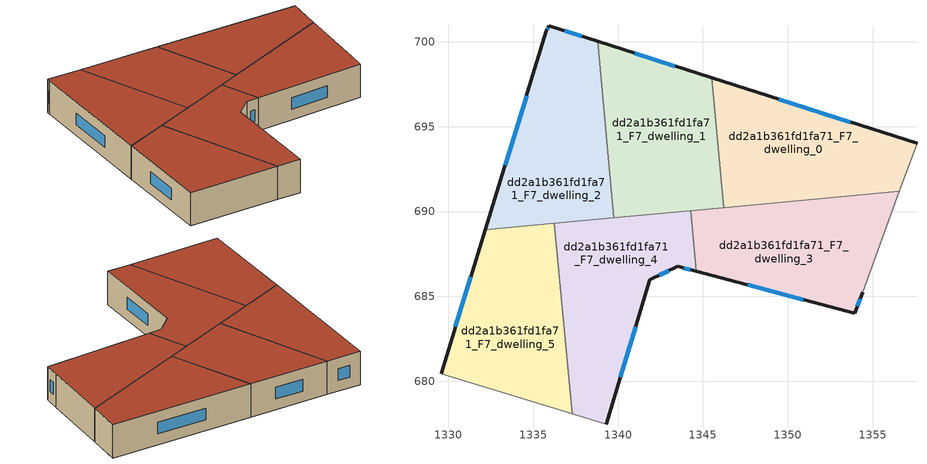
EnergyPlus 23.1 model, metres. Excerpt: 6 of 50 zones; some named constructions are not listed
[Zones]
dd2a1b361fd1fa71_F7_dwelling_0
 floor to dd2a1b361fd1fa71_F6_dwelling_0 (EU_floor_Construction): 1357.61,694.02 1356.57,691.2 1346.23,690.24 1345.52,697.88 z21
 wall outside (EU_wall_Construction): 1357.61,694.02 1345.52,697.88 z21:24
 wall to dd2a1b361fd1fa71_F7_dwelling_1 (EU_wall_Construction): 1345.52,697.88 1346.23,690.24 z21:24
 wall adiabatic (EU_wall_Construction): 1356.57,691.2 1357.61,694.02 z21:24
 wall to dd2a1b361fd1fa71_F7_dwelling_3 (EU_wall_Construction): 1346.23,690.24 1356.57,691.2 z21:24
 window (EU_Window_Construction): 1353.68,695.27 1349.45,696.62 z21.98:23.02
 roof outside (EU_roof_Construction): 1356.57,691.2 1357.61,694.02 1345.52,697.88 1346.23,690.24 z24
dd2a1b361fd1fa71_F7_dwelling_1
 floor to dd2a1b361fd1fa71_F6_dwelling_1 (EU_floor_Construction): 1345.52,697.88 1346.23,690.24 1339.75,689.64 1338.79,700.03 z21
 wall outside (EU_wall_Construction): 1345.52,697.88 1338.79,700.03 z21:24
 wall to dd2a1b361fd1fa71_F7_dwelling_2 (EU_wall_Construction): 1338.79,700.03 1339.75,689.64 z21:24
 wall to dd2a1b361fd1fa71_F7_dwelling_4 (EU_wall_Construction): 1339.75,689.64 1344.28,690.06 z21:24
 wall to dd2a1b361fd1fa71_F7_dwelling_3 (EU_wall_Construction): 1344.28,690.06 1346.23,690.24 z21:24
 window (EU_Window_Construction): 1343.33,698.57 1340.98,699.33 z21.98:23.02
 roof outside (EU_roof_Construction): 1346.23,690.24 1345.52,697.88 1338.79,700.03 1339.75,689.64 z24
dd2a1b361fd1fa71_F7_dwelling_2
 floor to dd2a1b361fd1fa71_F6_dwelling_2 (EU_floor_Construction): 1338.79,700.03 1339.75,689.64 1332.18,688.93 1335.78,700.64 1335.92,700.94 z21
 wall outside (EU_wall_Construction): 1338.79,700.03 1335.92,700.94 1335.78,700.64 1332.18,688.93 z21:24
 wall to dd2a1b361fd1fa71_F7_dwelling_5 (EU_wall_Construction): 1332.18,688.93 1336.25,689.31 z21:24
 wall to dd2a1b361fd1fa71_F7_dwelling_4 (EU_wall_Construction): 1336.25,689.31 1339.75,689.64 z21:24
 window (EU_Window_Construction): 1334.61,696.83 1333.35,692.74 / 1335.87,700.84 1335.82,700.74 / 1337.85,700.32 1336.85,700.64 z21.98:23.02
 roof outside (EU_roof_Construction): 1339.75,689.64 1338.79,700.03 1335.92,700.94 1335.78,700.64 1332.18,688.93 z24
dd2a1b361fd1fa71_F7_dwelling_3
 floor to dd2a1b361fd1fa71_F6_dwelling_3 (EU_floor_Construction): 1356.57,691.2 1354.4,685.26 1353.95,684.02 1344.61,686.48 1344.28,690.06 z21
 wall outside (EU_wall_Construction): 1344.61,686.48 1353.95,684.02 1354.4,685.26 z21:24
 wall adiabatic (EU_wall_Construction): 1354.4,685.26 1356.57,691.2 z21:24
 wall to dd2a1b361fd1fa71_F7_dwelling_4 (EU_wall_Construction): 1344.28,690.06 1344.61,686.48 z21:24
 window (EU_Window_Construction): 1354.09,684.42 1354.25,684.86 / 1347.65,685.68 1350.91,684.82 z21.98:23.02
 roof outside (EU_roof_Construction): 1354.4,685.26 1356.57,691.2 1344.28,690.06 1344.61,686.48 1353.95,684.02 z24
dd2a1b361fd1fa71_F7_dwelling_4
 floor to dd2a1b361fd1fa71_F6_dwelling_4 (EU_floor_Construction): 1344.28,690.06 1344.61,686.48 1343.52,686.77 1341.88,685.99 1339.3,677.48 1337.29,678.09 1336.25,689.31 z21
 wall outside (EU_wall_Construction): 1339.3,677.48 1341.88,685.99 1343.52,686.77 1344.61,686.48 z21:24
 wall adiabatic (EU_wall_Construction): 1337.29,678.09 1339.3,677.48 z21:24
 wall to dd2a1b361fd1fa71_F7_dwelling_5 (EU_wall_Construction): 1336.25,689.31 1337.29,678.09 z21:24
 window (EU_Window_Construction): 1343.87,686.68 1344.25,686.57 / 1342.41,686.24 1342.98,686.52 / 1340.14,680.25 1341.04,683.22 z21.98:23.02
 roof outside (EU_roof_Construction): 1339.3,677.48 1341.88,685.99 1343.52,686.77 1344.61,686.48 1344.28,690.06 1336.25,689.31 1337.29,678.09 z24
dd2a1b361fd1fa71_F7_dwelling_5
 floor to dd2a1b361fd1fa71_F6_dwelling_5 (EU_floor_Construction): 1336.25,689.31 1337.29,678.09 1329.57,680.45 1332.18,688.93 z21
 wall outside (EU_wall_Construction): 1332.18,688.93 1329.57,680.45 z21:24
 wall adiabatic (EU_wall_Construction): 1329.57,680.45 1337.29,678.09 z21:24
 window (EU_Window_Construction): 1331.33,686.17 1330.42,683.21 z21.98:23.02
 roof outside (EU_roof_Construction): 1337.29,678.09 1336.25,689.31 1332.18,688.93 1329.57,680.45 z24
[SCHEDULE:FILE] Column Number=1; Rows to Skip at Top=0; Number of Hours of Data=8760; Column Separator=Comma; Interpolate to Timestep=No; Minutes per Item=60; Adjust Schedule for Daylight Savings=Yes
Name | File
EU_Step8_GainSchedule_dd2a1b361fd1fa71_F1_dwelling_5_f000 | ../../schedules/dd2a1b361fd1fa71/dd2a1b361fd1fa71_F1_dwelling_5_f000_gain.csv
EU_Step8_GainSchedule_dd2a1b361fd1fa71_F1_dwelling_6_f000 | ../../schedules/dd2a1b361fd1fa71/dd2a1b361fd1fa71_F1_dwelling_6_f000_gain.csv
EU_Step8_GainSchedule_dd2a1b361fd1fa71_F2_dwelling_0_f000 | ../../schedules/dd2a1b361fd1fa71/dd2a1b361fd1fa71_F2_dwelling_0_f000_gain.csv
EU_Step8_GainSchedule_dd2a1b361fd1fa71_F2_dwelling_1_f000 | ../../schedules/dd2a1b361fd1fa71/dd2a1b361fd1fa71_F2_dwelling_1_f000_gain.csv
EU_Step8_GainSchedule_dd2a1b361fd1fa71_F2_dwelling_2_f000 | ../../schedules/dd2a1b361fd1fa71/dd2a1b361fd1fa71_F2_dwelling_2_f000_gain.csv
EU_Step8_GainSchedule_dd2a1b361fd1fa71_F2_dwelling_3_f000 | ../../schedules/dd2a1b361fd1fa71/dd2a1b361fd1fa71_F2_dwelling_3_f000_gain.csv
EU_Step8_GainSchedule_dd2a1b361fd1fa71_F2_dwelling_4_f000 | ../../schedules/dd2a1b361fd1fa71/dd2a1b361fd1fa71_F2_dwelling_4_f000_gain.csv
EU_Step8_GainSchedule_dd2a1b361fd1fa71_F2_dwelling_5_f000 | ../../schedules/dd2a1b361fd1fa71/dd2a1b361fd1fa71_F2_dwelling_5_f000_gain.csv
EU_Step8_GainSchedule_dd2a1b361fd1fa71_F3_dwelling_0_f000 | ../../schedules/dd2a1b361fd1fa71/dd2a1b361fd1fa71_F3_dwelling_0_f000_gain.csv
EU_Step8_GainSchedule_dd2a1b361fd1fa71_F3_dwelling_1_f000 | ../../schedules/dd2a1b361fd1fa71/dd2a1b361fd1fa71_F3_dwelling_1_f000_gain.csv
EU_Step8_GainSchedule_dd2a1b361fd1fa71_F3_dwelling_2_f000 | ../../schedules/dd2a1b361fd1fa71/dd2a1b361fd1fa71_F3_dwelling_2_f000_gain.csv
EU_Step8_GainSchedule_dd2a1b361fd1fa71_F3_dwelling_3_f000 | ../../schedules/dd2a1b361fd1fa71/dd2a1b361fd1fa71_F3_dwelling_3_f000_gain.csv
EU_Step8_GainSchedule_dd2a1b361fd1fa71_F3_dwelling_4_f000 | ../../schedules/dd2a1b361fd1fa71/dd2a1b361fd1fa71_F3_dwelling_4_f000_gain.csv
EU_Step8_GainSchedule_dd2a1b361fd1fa71_F3_dwelling_5_f000 | ../../schedules/dd2a1b361fd1fa71/dd2a1b361fd1fa71_F3_dwelling_5_f000_gain.csv
EU_Step8_GainSchedule_dd2a1b361fd1fa71_F4_dwelling_0_f000 | ../../schedules/dd2a1b361fd1fa71/dd2a1b361fd1fa71_F4_dwelling_0_f000_gain.csv
EU_Step8_GainSchedule_dd2a1b361fd1fa71_F4_dwelling_1_f000 | ../../schedules/dd2a1b361fd1fa71/dd2a1b361fd1fa71_F4_dwelling_1_f000_gain.csv
EU_Step8_GainSchedule_dd2a1b361fd1fa71_F4_dwelling_2_f000 | ../../schedules/dd2a1b361fd1fa71/dd2a1b361fd1fa71_F4_dwelling_2_f000_gain.csv
EU_Step8_GainSchedule_dd2a1b361fd1fa71_F4_dwelling_3_f000 | ../../schedules/dd2a1b361fd1fa71/dd2a1b361fd1fa71_F4_dwelling_3_f000_gain.csv
EU_Step8_GainSchedule_dd2a1b361fd1fa71_F4_dwelling_4_f000 | ../../schedules/dd2a1b361fd1fa71/dd2a1b361fd1fa71_F4_dwelling_4_f000_gain.csv
EU_Step8_GainSchedule_dd2a1b361fd1fa71_F4_dwelling_5_f000 | ../../schedules/dd2a1b361fd1fa71/dd2a1b361fd1fa71_F4_dwelling_5_f000_gain.csv
